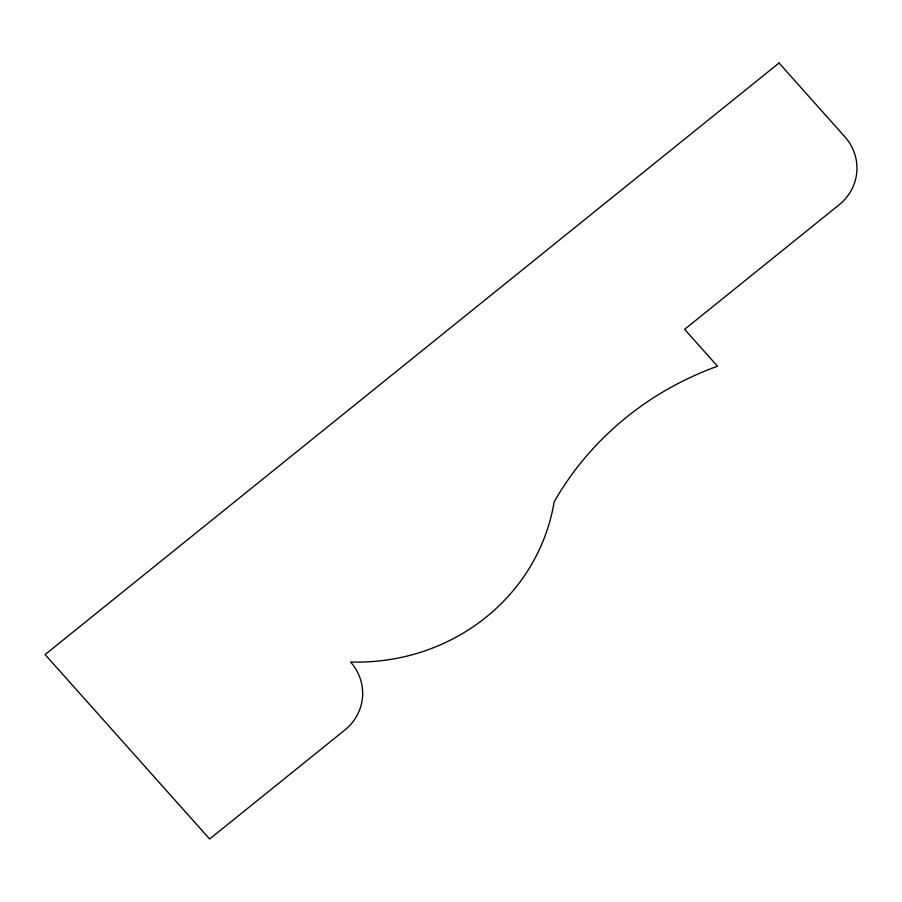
<?xml version="1.0" encoding="UTF-8"?>
<svg xmlns="http://www.w3.org/2000/svg" width="902" height="902" viewBox="0 0 902 902"><rect width="100%" height="100%" fill="white"/><g stroke="black" fill="none" stroke-linecap="round" stroke-linejoin="round"><path stroke-width="1.35" d="M779.035 62.993L45.1 654.57L209.636 839.007L344.835 730.034A50.749 48.268 2.6 0 0 350.551 662.012A200.413 190.604 2.6 0 0 554.155 501.873A313.31 297.976 2.6 0 1 717.518 366.223L684.618 329.331L839.131 204.799A50.749 48.268 2.6 0 0 844.847 136.777L779.035 62.993"/></g></svg>
